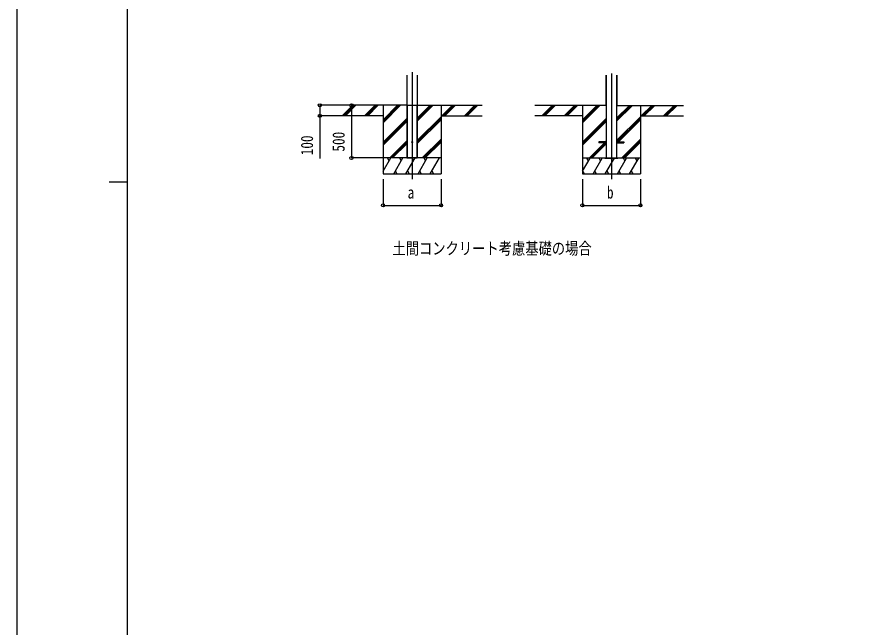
# Model space of a CAD drawing. Units: millimetres, scale not verified. Extents: x -14717 to 14718, y -10397 to 10401.
# Drawn here: x -14717 to -6762, y -3785 to 2009 of the extents above; entities that cross this region are included whole.
import ezdxf
from ezdxf.enums import TextEntityAlignment as Align

# ---------------------------------------------------------------- set-up
doc = ezdxf.new("R2010")
doc.units = ezdxf.units.MM
doc.header["$LTSCALE"] = 50
for name, color, linetype in [('0-2_USER1', 3, 'Continuous'), ('0-4_YKK_12', 2, 'Continuous'), ('0-5_YKK_A1', 4, 'Continuous'), ('0-6_YKK_D', 6, 'Continuous'), ('0-7_YKK_ZWAK', 7, 'Continuous')]:
    doc.layers.add(name, color=color, linetype=linetype)
doc.styles.add('ＭＳ ゴシック', font='')
doc.styles.get('ＭＳ ゴシック').set_extended_font_data('MS Gothic')

msp = doc.modelspace()

# ---------------------------------------------------------------- linework, layer by layer
at = {"layer": '0-4_YKK_12'}
for p, q in [((-10967.13, 1483.35), (-10967.13, 469.5)), ((-9076.13, 1471.7), (-9076.13, 468.5))]:
    msp.add_line(p, q, dxfattribs=at)
at = {"layer": '0-5_YKK_A1'}
for p, q in [((-11017.13, 1453.85), (-11017.13, 669.5)), ((-10917.13, 1453.85), (-10917.13, 669.5)), ((-10917.13, 1453.85), (-10917.13, 669.5)), ((-9126.53, 1453.85), (-9126.53, 1168.5)), ((-9126.13, 1453.85), (-9126.13, 668.5)), ((-9026.13, 1453.85), (-9026.13, 668.5)), ((-9024.53, 1453.85), (-9024.53, 1168.5)), ((-11017.13, 1169.5), (-11693.08, 1169.5)), ((-11626.4, 1070.9), (-11527.8, 1169.5)), ((-11613.66, 1069.5), (-11513.66, 1169.5)), ((-11599.51, 1069.5), (-11499.51, 1169.5)), ((-11414.26, 1070.9), (-11315.67, 1169.5)), ((-11401.52, 1069.5), (-11301.52, 1169.5)), ((-11387.38, 1069.5), (-11287.38, 1169.5)), ((-11242.13, 1169.5), (-11242.13, 519.5)), ((-11242.13, 1002.62), (-11075.25, 1169.5)), ((-11242.13, 1016.76), (-11089.39, 1169.5)), ((-11242.13, 1030.9), (-11103.53, 1169.5)), ((-11017.13, 1169.5), (-10917.13, 1169.5)), ((-11014.63, 1169.5), (-11014.63, 669.5)), ((-11013.13, 1169.5), (-11013.13, 669.5)), ((-10921.13, 1169.5), (-10921.13, 669.5)), ((-10919.63, 1169.5), (-10919.63, 669.5)), ((-10917.13, 1019.25), (-10766.88, 1169.5)), ((-10917.13, 1033.39), (-10781.02, 1169.5)), ((-10917.13, 1047.54), (-10795.17, 1169.5)), ((-10917.13, 1169.5), (-10301.51, 1169.5)), ((-10692.13, 1169.5), (-10692.13, 519.5)), ((-10683.03, 1069.5), (-10583.03, 1169.5)), ((-10668.89, 1069.5), (-10568.89, 1169.5)), ((-10654.75, 1069.5), (-10554.75, 1169.5)), ((-10470.9, 1069.5), (-10370.9, 1169.5)), ((-10456.76, 1069.5), (-10356.76, 1169.5)), ((-10442.62, 1069.5), (-10342.62, 1169.5)), ((-9126.94, 1168.5), (-9802.08, 1168.5)), ((-9735.39, 1069.9), (-9636.8, 1168.5)), ((-9722.66, 1068.5), (-9622.65, 1168.5)), ((-9708.51, 1068.5), (-9608.51, 1168.5)), ((-9523.26, 1069.9), (-9424.66, 1168.5)), ((-9510.52, 1068.5), (-9410.52, 1168.5)), ((-9496.38, 1068.5), (-9396.38, 1168.5)), ((-9351.13, 1168.5), (-9351.13, 518.5)), ((-9351.13, 1001.62), (-9184.25, 1168.5)), ((-9351.13, 1015.76), (-9198.39, 1168.5)), ((-9351.13, 1029.9), (-9212.53, 1168.5)), ((-9127.43, 1168.5), (-9126.83, 1168.5)), ((-9026.13, 1018.25), (-8875.88, 1168.5)), ((-9026.13, 1032.39), (-8890.02, 1168.5)), ((-9026.13, 1046.54), (-8904.16, 1168.5)), ((-9026.13, 1168.5), (-9026.03, 1168.5)), ((-9026.03, 1168.5), (-9025.73, 1168.5)), ((-9025.32, 1168.5), (-8392.92, 1168.5)), ((-9024.83, 1168.5), (-9024.53, 1168.5)), ((-8801.13, 1168.5), (-8801.13, 518.5)), ((-8792.03, 1068.5), (-8692.03, 1168.5)), ((-8777.89, 1068.5), (-8677.89, 1168.5)), ((-8763.75, 1068.5), (-8663.75, 1168.5)), ((-8579.9, 1068.5), (-8479.9, 1168.5)), ((-8565.76, 1068.5), (-8465.76, 1168.5)), ((-8551.62, 1068.5), (-8451.62, 1168.5)), ((-11242.13, 1069.5), (-11693.08, 1069.5)), ((-11242.13, 818.77), (-11017.13, 1043.77)), ((-10917.13, 835.41), (-10692.13, 1060.4)), ((-10917.13, 821.26), (-10692.13, 1046.26)), ((-10692.13, 1069.5), (-10301.51, 1069.5)), ((-9351.13, 1068.5), (-9802.08, 1068.5)), ((-9351.13, 817.77), (-9126.13, 1042.77)), ((-9026.13, 834.41), (-8801.13, 1059.4)), ((-9023.39, 823), (-8801.13, 1045.26)), ((-8801.13, 1068.5), (-8392.92, 1068.5)), ((-11242.13, 804.63), (-11017.13, 1029.63)), ((-11242.13, 790.49), (-11017.13, 1015.49)), ((-10917.13, 807.12), (-10692.13, 1032.12)), ((-9351.13, 803.63), (-9126.13, 1028.63)), ((-9351.13, 789.49), (-9126.13, 1014.49)), ((-9009.25, 823), (-8801.13, 1031.12)), ((-11179.27, 669.5), (-11017.13, 831.64)), ((-11165.13, 669.5), (-11017.13, 817.5)), ((-11150.99, 669.5), (-11017.13, 803.36)), ((-10870.91, 669.5), (-10692.13, 848.27)), ((-10856.76, 669.5), (-10692.13, 834.13)), ((-10842.62, 669.5), (-10692.13, 819.99)), ((-9288.27, 668.5), (-9142.77, 814)), ((-9274.13, 668.5), (-9128.63, 814)), ((-9259.99, 668.5), (-9126.13, 802.36)), ((-9126.13, 823), (-9193.63, 823)), ((-9193.63, 823), (-9193.63, 814)), ((-9126.13, 814), (-9193.63, 814)), ((-9133.77, 823), (-9126.13, 830.64)), ((-9133.77, 823), (-9126.13, 830.64)), ((-9026.13, 823), (-8958.63, 823)), ((-9026.13, 806.12), (-9018.25, 814)), ((-9026.13, 806.12), (-9018.25, 814)), ((-9026.13, 814), (-8958.63, 814)), ((-8979.91, 668.5), (-8801.13, 847.27)), ((-8965.76, 668.5), (-8801.13, 833.13)), ((-8958.63, 823), (-8958.63, 814)), ((-8951.62, 668.5), (-8801.13, 818.99)), ((-10692.13, 669.5), (-11242.13, 669.5)), ((-11242.13, 544.05), (-11169.7, 669.5)), ((-11184.7, 643.52), (-11199.7, 669.5)), ((-11140.83, 519.5), (-11054.23, 669.5)), ((-11069.23, 643.52), (-11084.23, 669.5)), ((-11025.36, 519.5), (-10938.76, 669.5)), ((-10953.76, 643.52), (-10968.76, 669.5)), ((-10909.89, 519.5), (-10823.29, 669.5)), ((-10838.29, 643.52), (-10853.29, 669.5)), ((-10794.42, 519.5), (-10707.82, 669.5)), ((-8801.13, 668.5), (-9351.13, 668.5)), ((-9351.13, 543.05), (-9278.7, 668.5)), ((-9293.7, 642.52), (-9308.7, 668.5)), ((-9249.83, 518.5), (-9163.23, 668.5)), ((-9178.23, 642.52), (-9193.23, 668.5)), ((-9137.03, 668.5), (-9015.23, 668.5)), ((-9134.36, 518.5), (-9047.76, 668.5)), ((-9062.76, 642.52), (-9077.76, 668.5)), ((-9018.89, 518.5), (-8932.29, 668.5)), ((-8947.29, 642.52), (-8962.29, 668.5)), ((-8903.42, 518.5), (-8816.82, 668.5)), ((-8831.82, 642.52), (-8846.82, 668.5)), ((-11242.13, 519.5), (-10692.13, 519.5)), ((-11125.84, 545.48), (-11110.84, 519.5)), ((-11010.37, 545.48), (-10995.37, 519.5)), ((-10894.89, 545.48), (-10879.89, 519.5)), ((-10779.43, 545.48), (-10764.43, 519.5)), ((-9351.13, 518.5), (-8801.13, 518.5)), ((-9350.3, 544.48), (-9335.31, 518.5)), ((-9234.83, 544.48), (-9219.84, 518.5)), ((-9119.36, 544.48), (-9104.37, 518.5)), ((-9003.89, 544.48), (-8988.89, 518.5)), ((-8888.42, 544.48), (-8873.43, 518.5))]:
    msp.add_line(p, q, dxfattribs=at)
for points in [[(-11017.13, 1453.85), (-11017.13, 669.5), (-10917.13, 669.5)], [(-9127.73, 1453.85), (-9127.73, 1168.5), (-9127.43, 1168.5)], [(-9025.73, 1453.85), (-9025.73, 1168.5), (-9025.43, 1168.5), (-9024.83, 1168.5)], [(-9126.83, 1168.5), (-9126.53, 1168.5), (-9126.23, 1168.5), (-9126.13, 1168.5)]]:
    msp.add_lwpolyline(points, dxfattribs=at)
msp.add_circle((-10967.13, 819.5), 5, dxfattribs=at)
at = {"layer": '0-6_YKK_D'}
for p, q in [((-11694.08, 1169.5), (-11843.13, 1169.5)), ((-11542.13, 1169.5), (-11542.13, 669.5)), ((-11694.08, 1069.5), (-11843.13, 1069.5)), ((-11243.13, 669.5), (-11543.13, 669.5)), ((-11242.13, 469.5), (-11242.13, 218.5)), ((-10692.13, 469.5), (-10692.13, 218.5)), ((-9351.13, 468.5), (-9351.13, 218.5)), ((-8801.13, 468.5), (-8801.13, 218.5)), ((-11242.13, 219.5), (-10692.13, 219.5)), ((-9351.13, 219.5), (-8801.13, 219.5))]:
    msp.add_line(p, q, dxfattribs=at)
msp.add_lwpolyline([(-11842.13, 1169.5), (-11842.13, 1069.5), (-11842.13, 664.4)], dxfattribs=at)
for centre in [(-11842.13, 1169.5), (-11542.13, 1169.5), (-11842.13, 1069.5), (-11542.13, 669.5), (-11242.13, 219.5), (-10692.13, 219.5), (-9351.13, 219.5), (-8801.13, 219.5)]:
    msp.add_circle(centre, 14.88, dxfattribs=at)
at = {"layer": '0-7_YKK_ZWAK'}
for p, q in [((-13667.13, -8831.5), (-13667.13, 9718.5)), ((-13842.13, 443.5), (-13667.13, 443.5))]:
    msp.add_line(p, q, dxfattribs=at)
msp.add_lwpolyline([(-14717.2, -10389), (14717.8, -10389), (14717.8, 10401), (-14717.2, 10401)], close=True, dxfattribs=at)

# ---------------------------------------------------------------- texts
at = {"layer": '0-2_USER1', "style": 'ＭＳ ゴシック', "width": 0.8}
msp.add_text('土間コンクリート考慮基礎の場合', height=115.5, dxfattribs=at).set_placement((-11153.2, -281.5), align=Align.BOTTOM_LEFT)
at = {"layer": '0-6_YKK_D', "style": 'ＭＳ ゴシック', "width": 0.8}
for s, p in [('100', (-11872.13, 694.4)), ('500', (-11572.13, 729.25))]:
    msp.add_text(s, height=115.5, rotation=90, dxfattribs=at).set_placement(p, align=Align.BOTTOM_LEFT)
for s, p in [('b', (-9118.13, 249.5)), ('a', (-11009.13, 249.5))]:
    msp.add_text(s, height=115.5, dxfattribs=at).set_placement(p, align=Align.BOTTOM_LEFT)

doc.saveas('drawing.dxf')
